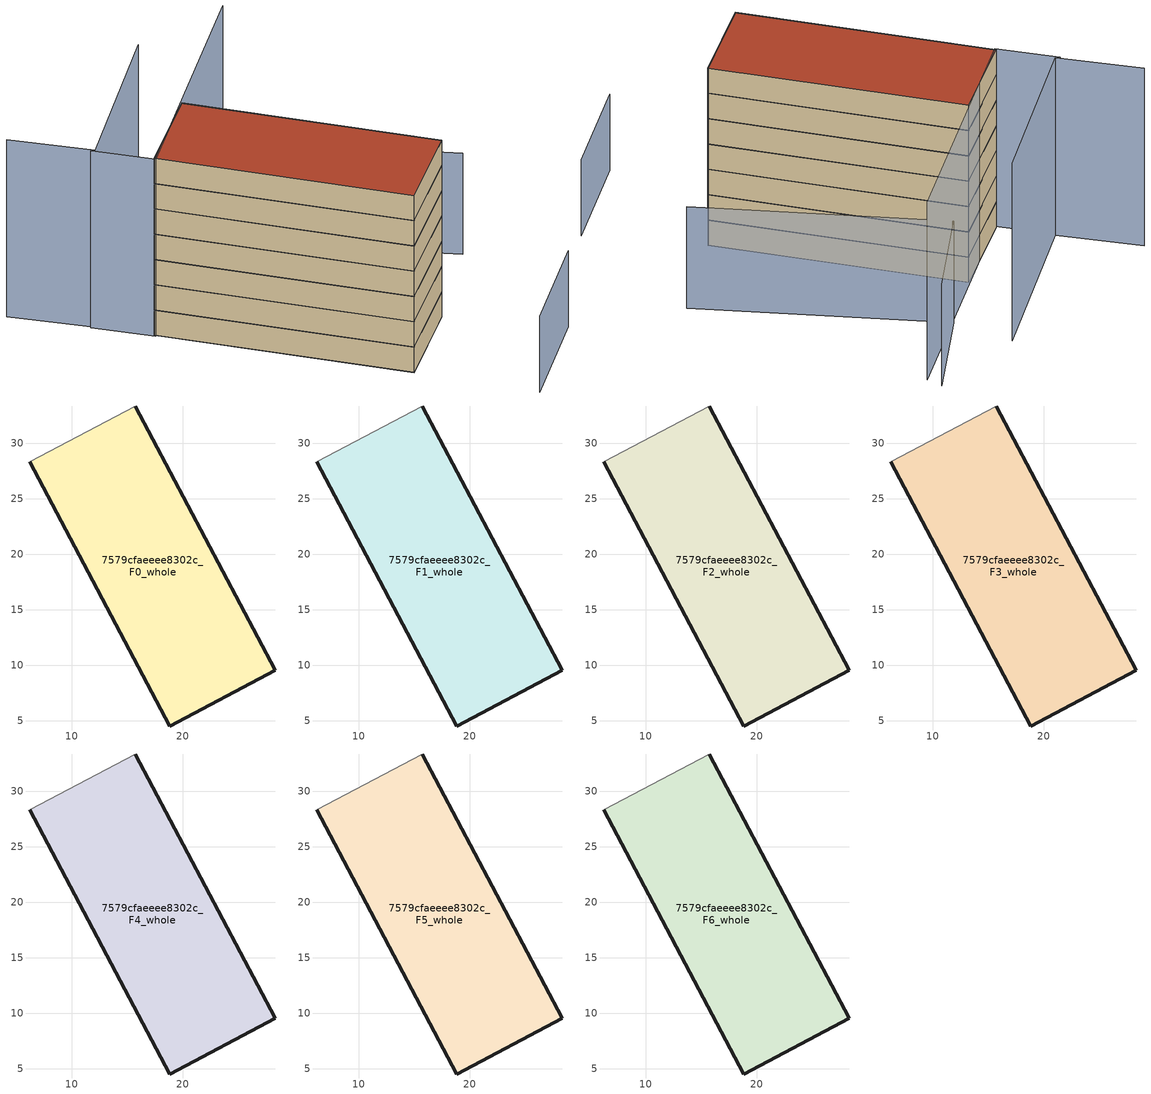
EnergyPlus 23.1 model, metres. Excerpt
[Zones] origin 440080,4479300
7579cfaeeee8302c_F0_whole
 floor ground (EU_floor_Construction): 28.32,9.54 15.72,33.35 6.24,28.34 18.84,4.53 z0
 wall outside (EU_wall_Construction): 15.72,33.35 28.32,9.54 18.84,4.53 6.24,28.34 z0:3
 wall adiabatic (EU_wall_Construction): 6.24,28.34 15.72,33.35 z0:3
7579cfaeeee8302c_F1_whole
 floor to 7579cfaeeee8302c_F0_whole (EU_floor_Construction): 28.31,9.54 15.72,33.35 6.24,28.34 18.84,4.53 z3
 wall outside (EU_wall_Construction): 15.72,33.35 28.32,9.54 18.84,4.53 6.24,28.34 z3:6
 wall adiabatic (EU_wall_Construction): 6.24,28.34 15.72,33.35 z3:6
7579cfaeeee8302c_F2_whole
 floor to 7579cfaeeee8302c_F1_whole (EU_floor_Construction): 28.31,9.54 15.72,33.35 6.24,28.34 18.84,4.53 z6
 wall outside (EU_wall_Construction): 15.72,33.35 28.32,9.54 18.84,4.53 6.24,28.34 z6:9
 wall adiabatic (EU_wall_Construction): 6.24,28.34 15.72,33.35 z6:9
7579cfaeeee8302c_F3_whole
 floor to 7579cfaeeee8302c_F2_whole (EU_floor_Construction): 28.31,9.54 15.72,33.35 6.24,28.34 18.84,4.53 z9
 wall outside (EU_wall_Construction): 15.72,33.35 28.32,9.54 18.84,4.53 6.24,28.34 z9:12
 wall adiabatic (EU_wall_Construction): 6.24,28.34 15.72,33.35 z9:12
7579cfaeeee8302c_F4_whole
 floor to 7579cfaeeee8302c_F3_whole (EU_floor_Construction): 28.31,9.54 15.72,33.35 6.24,28.34 18.84,4.53 z12
 wall outside (EU_wall_Construction): 15.72,33.35 28.32,9.54 18.84,4.53 6.24,28.34 z12:15
 wall adiabatic (EU_wall_Construction): 6.24,28.34 15.72,33.35 z12:15
7579cfaeeee8302c_F5_whole
 floor to 7579cfaeeee8302c_F4_whole (EU_floor_Construction): 28.31,9.54 15.72,33.35 6.24,28.34 18.84,4.53 z15
 wall outside (EU_wall_Construction): 15.72,33.35 28.32,9.54 18.84,4.53 6.24,28.34 z15:18
 wall adiabatic (EU_wall_Construction): 6.24,28.34 15.72,33.35 z15:18
7579cfaeeee8302c_F6_whole
 floor to 7579cfaeeee8302c_F5_whole (EU_floor_Construction): 28.31,9.54 15.72,33.35 6.24,28.34 18.84,4.53 z18
 wall outside (EU_wall_Construction): 15.72,33.35 28.32,9.54 18.84,4.53 6.24,28.34 z18:21
 wall adiabatic (EU_wall_Construction): 6.24,28.34 15.72,33.35 z18:21
 roof outside (EU_roof_Construction): 15.72,33.35 28.32,9.54 18.84,4.53 6.24,28.34 z21
shading: 24.7,-7.15 35.59,-0.98 z0:9; 38.3,15.91 22.17,37.26 / 22.17,37.26 31.58,44.37 z0:12; 31.77,42.58 6.24,28.12 / 6.24,28.12 2.94,33.95 / 20.68,43.88 3.37,33.7 / 3.37,33.7 -1.22,41.51 z0:21
[Building]
EU S2 Campaign: North Axis=0; Terrain=City; Solar Distribution=FullExterior
[Site:Location]
Madrid: Latitude=40.5; Longitude=-3.5; Time Zone=1; Elevation=609
[SizingPeriod:WeatherFileDays]
AnnualSizingPeriod: Begin Month=1; Begin Day of Month=1; End Month=12; End Day of Month=31; Day of Week for Start Day=Monday; Use Weather File Daylight Saving Period=No; Use Weather File Rain and Snow Indicators=No
[MATERIAL]
EU_InternalMass_Material: Roughness=MediumRough; Thickness=0.1; Conductivity=1; Density=1800; Specific Heat=900; Thermal Absorptance=0.9; Solar Absorptance=0.7; Visible Absorptance=0.7
[MATERIAL:NOMASS] Roughness=MediumRough; Thermal Absorptance=0.9; Solar Absorptance=0.7; Visible Absorptance=0.7
Name | Thermal Resistance
EU_wall_NoMass | 1.60022
EU_roof_NoMass | 1.57597
EU_floor_NoMass | 0.470652
[CONSTRUCTION]
EU_wall_Construction: EU_wall_NoMass
EU_roof_Construction: EU_roof_NoMass
EU_floor_Construction: EU_floor_NoMass
EU_InternalMass_Construction: EU_InternalMass_Material
[ZONE] Type=1; Multiplier=1; Ceiling Height=autocalculate; Volume=866.245; Floor Area=autocalculate; Part of Total Floor Area=Yes
7579cfaeeee8302c_F0_whole; 7579cfaeeee8302c_F1_whole; 7579cfaeeee8302c_F2_whole; 7579cfaeeee8302c_F3_whole; 7579cfaeeee8302c_F4_whole; 7579cfaeeee8302c_F5_whole; 7579cfaeeee8302c_F6_whole
[INTERNALMASS] Construction=EU_InternalMass_Construction; Surface Area=288.748
Name | Zone or ZoneList
7579cfaeeee8302c_F0_whole_EU_InternalMass | 7579cfaeeee8302c_F0_whole
7579cfaeeee8302c_F1_whole_EU_InternalMass | 7579cfaeeee8302c_F1_whole
7579cfaeeee8302c_F2_whole_EU_InternalMass | 7579cfaeeee8302c_F2_whole
7579cfaeeee8302c_F3_whole_EU_InternalMass | 7579cfaeeee8302c_F3_whole
7579cfaeeee8302c_F4_whole_EU_InternalMass | 7579cfaeeee8302c_F4_whole
7579cfaeeee8302c_F5_whole_EU_InternalMass | 7579cfaeeee8302c_F5_whole
7579cfaeeee8302c_F6_whole_EU_InternalMass | 7579cfaeeee8302c_F6_whole
[OTHEREQUIPMENT] Fuel Type=Electricity; Design Level Calculation Method=Watts/Area; Power per Zone Floor Area=1; Fraction Latent=0; Fraction Radiant=0; Fraction Lost=0; Carbon Dioxide Generation Rate=0; EndUse Subcategory=EU_Step8_InternalGains
Name | Zone or ZoneList or Space or SpaceList | Schedule
EU_Step8_InternalGain_7579cfaeeee8302c_F0_whole_f000 | 7579cfaeeee8302c_F0_whole | EU_Step8_GainSchedule_7579cfaeeee8302c_F0_whole_f000
EU_Step8_InternalGain_7579cfaeeee8302c_F1_whole_f000 | 7579cfaeeee8302c_F1_whole | EU_Step8_GainSchedule_7579cfaeeee8302c_F1_whole_f000
EU_Step8_InternalGain_7579cfaeeee8302c_F2_whole_f000 | 7579cfaeeee8302c_F2_whole | EU_Step8_GainSchedule_7579cfaeeee8302c_F2_whole_f000
EU_Step8_InternalGain_7579cfaeeee8302c_F3_whole_f000 | 7579cfaeeee8302c_F3_whole | EU_Step8_GainSchedule_7579cfaeeee8302c_F3_whole_f000
EU_Step8_InternalGain_7579cfaeeee8302c_F4_whole_f000 | 7579cfaeeee8302c_F4_whole | EU_Step8_GainSchedule_7579cfaeeee8302c_F4_whole_f000
EU_Step8_InternalGain_7579cfaeeee8302c_F5_whole_f000 | 7579cfaeeee8302c_F5_whole | EU_Step8_GainSchedule_7579cfaeeee8302c_F5_whole_f000
EU_Step8_InternalGain_7579cfaeeee8302c_F6_whole_f000 | 7579cfaeeee8302c_F6_whole | EU_Step8_GainSchedule_7579cfaeeee8302c_F6_whole_f000
[ZONEVENTILATION:DESIGNFLOWRATE] Schedule=EU_AlwaysOn; Design Flow Rate Calculation Method=AirChanges/Hour; Air Changes per Hour=0.480704; Ventilation Type=Natural; Fan Pressure Rise=0; Fan Total Efficiency=1; Constant Term Coefficient=1; Temperature Term Coefficient=0; Velocity Term Coefficient=0; Velocity Squared Term Coefficient=0; Minimum Indoor Temperature=-100; Maximum Indoor Temperature=100; Delta Temperature=-100; Minimum Outdoor Temperature=-100; Maximum Outdoor Temperature=100; Maximum Wind Speed=40
Name | Zone or ZoneList or Space or SpaceList
EU_ConstantAir_7579cfaeeee8302c_F0_whole | 7579cfaeeee8302c_F0_whole
EU_ConstantAir_7579cfaeeee8302c_F1_whole | 7579cfaeeee8302c_F1_whole
EU_ConstantAir_7579cfaeeee8302c_F2_whole | 7579cfaeeee8302c_F2_whole
EU_ConstantAir_7579cfaeeee8302c_F3_whole | 7579cfaeeee8302c_F3_whole
EU_ConstantAir_7579cfaeeee8302c_F4_whole | 7579cfaeeee8302c_F4_whole
EU_ConstantAir_7579cfaeeee8302c_F5_whole | 7579cfaeeee8302c_F5_whole
EU_ConstantAir_7579cfaeeee8302c_F6_whole | 7579cfaeeee8302c_F6_whole
[HVACTEMPLATE:THERMOSTAT] Constant Heating Setpoint=20; Constant Cooling Setpoint=50
EU_HeatOnly_7579cfaeeee8302c_F0_whole; EU_HeatOnly_7579cfaeeee8302c_F1_whole; EU_HeatOnly_7579cfaeeee8302c_F2_whole; EU_HeatOnly_7579cfaeeee8302c_F3_whole; EU_HeatOnly_7579cfaeeee8302c_F4_whole; EU_HeatOnly_7579cfaeeee8302c_F5_whole; EU_HeatOnly_7579cfaeeee8302c_F6_whole
[HVACTEMPLATE:ZONE:IDEALLOADSAIRSYSTEM] System Availability Schedule=EU_AlwaysOn; Maximum Heating Supply Air Temperature=50; Minimum Cooling Supply Air Temperature=13; Maximum Heating Supply Air Humidity Ratio=0.0156; Minimum Cooling Supply Air Humidity Ratio=0.0077; Heating Limit=NoLimit; Cooling Limit=NoLimit; Heating Availability Schedule=EU_AlwaysOn; Cooling Availability Schedule=EU_CoolingOff; Dehumidification Control Type=ConstantSensibleHeatRatio; Cooling Sensible Heat Ratio=0.7; Dehumidification Setpoint=60; Humidification Control Type=None; Humidification Setpoint=30; Outdoor Air Method=None; Outdoor Air Flow Rate per Person=0.00944; Outdoor Air Flow Rate per Zone Floor Area=0; Outdoor Air Flow Rate per Zone=0; Demand Controlled Ventilation Type=None; Outdoor Air Economizer Type=NoEconomizer; Heat Recovery Type=None; Sensible Heat Recovery Effectiveness=0.7; Latent Heat Recovery Effectiveness=0.65
Name | Template Thermostat
7579cfaeeee8302c_F0_whole | EU_HeatOnly_7579cfaeeee8302c_F0_whole
7579cfaeeee8302c_F1_whole | EU_HeatOnly_7579cfaeeee8302c_F1_whole
7579cfaeeee8302c_F2_whole | EU_HeatOnly_7579cfaeeee8302c_F2_whole
7579cfaeeee8302c_F3_whole | EU_HeatOnly_7579cfaeeee8302c_F3_whole
7579cfaeeee8302c_F4_whole | EU_HeatOnly_7579cfaeeee8302c_F4_whole
7579cfaeeee8302c_F5_whole | EU_HeatOnly_7579cfaeeee8302c_F5_whole
7579cfaeeee8302c_F6_whole | EU_HeatOnly_7579cfaeeee8302c_F6_whole
[SIZING:ZONE] Zone Cooling Design Supply Air Temperature Input Method=SupplyAirTemperature; Zone Cooling Design Supply Air Temperature=13; Zone Heating Design Supply Air Temperature Input Method=SupplyAirTemperature; Zone Heating Design Supply Air Temperature=50; Zone Cooling Design Supply Air Humidity Ratio=0.008; Zone Heating Design Supply Air Humidity Ratio=0.008; Cooling Design Air Flow Method=DesignDay; Cooling Design Air Flow Rate=0; Cooling Minimum Air Flow per Zone Floor Area=0.000762; Cooling Minimum Air Flow=0; Cooling Minimum Air Flow Fraction=0.2; Heating Design Air Flow Method=DesignDay; Heating Design Air Flow Rate=0; Heating Maximum Air Flow per Zone Floor Area=0.002032; Heating Maximum Air Flow=0.141576; Heating Maximum Air Flow Fraction=0.3; Account for Dedicated Outdoor Air System=No; Dedicated Outdoor Air System Control Strategy=NeutralSupplyAir; Dedicated Outdoor Air Low Setpoint Temperature for Design=autosize; Dedicated Outdoor Air High Setpoint Temperature for Design=autosize; Zone Load Sizing Method=Sensible Load Only No Latent Load; Zone Latent Cooling Design Supply Air Humidity Ratio Input Method=HumidityRatioDifference; Zone Cooling Design Supply Air Humidity Ratio Difference=0.005; Zone Latent Heating Design Supply Air Humidity Ratio Input Method=HumidityRatioDifference; Zone Humidification Design Supply Air Humidity Ratio Difference=0.005
7579cfaeeee8302c_F0_whole; 7579cfaeeee8302c_F1_whole; 7579cfaeeee8302c_F2_whole; 7579cfaeeee8302c_F3_whole; 7579cfaeeee8302c_F4_whole; 7579cfaeeee8302c_F5_whole; 7579cfaeeee8302c_F6_whole
[SCHEDULE:CONSTANT]
Name | Hourly Value
EU_AlwaysOn | 1
EU_CoolingOff | 0
[SCHEDULE:FILE] Column Number=1; Rows to Skip at Top=0; Number of Hours of Data=8760; Column Separator=Comma; Interpolate to Timestep=No; Minutes per Item=60; Adjust Schedule for Daylight Savings=Yes
Name | File
EU_Step8_GainSchedule_7579cfaeeee8302c_F0_whole_f000 | ../../schedules/7579cfaeeee8302c/7579cfaeeee8302c_F0_whole_f000_gain.csv
EU_Step8_GainSchedule_7579cfaeeee8302c_F1_whole_f000 | ../../schedules/7579cfaeeee8302c/7579cfaeeee8302c_F1_whole_f000_gain.csv
EU_Step8_GainSchedule_7579cfaeeee8302c_F2_whole_f000 | ../../schedules/7579cfaeeee8302c/7579cfaeeee8302c_F2_whole_f000_gain.csv
EU_Step8_GainSchedule_7579cfaeeee8302c_F3_whole_f000 | ../../schedules/7579cfaeeee8302c/7579cfaeeee8302c_F3_whole_f000_gain.csv
EU_Step8_GainSchedule_7579cfaeeee8302c_F4_whole_f000 | ../../schedules/7579cfaeeee8302c/7579cfaeeee8302c_F4_whole_f000_gain.csv
EU_Step8_GainSchedule_7579cfaeeee8302c_F5_whole_f000 | ../../schedules/7579cfaeeee8302c/7579cfaeeee8302c_F5_whole_f000_gain.csv
EU_Step8_GainSchedule_7579cfaeeee8302c_F6_whole_f000 | ../../schedules/7579cfaeeee8302c/7579cfaeeee8302c_F6_whole_f000_gain.csv
